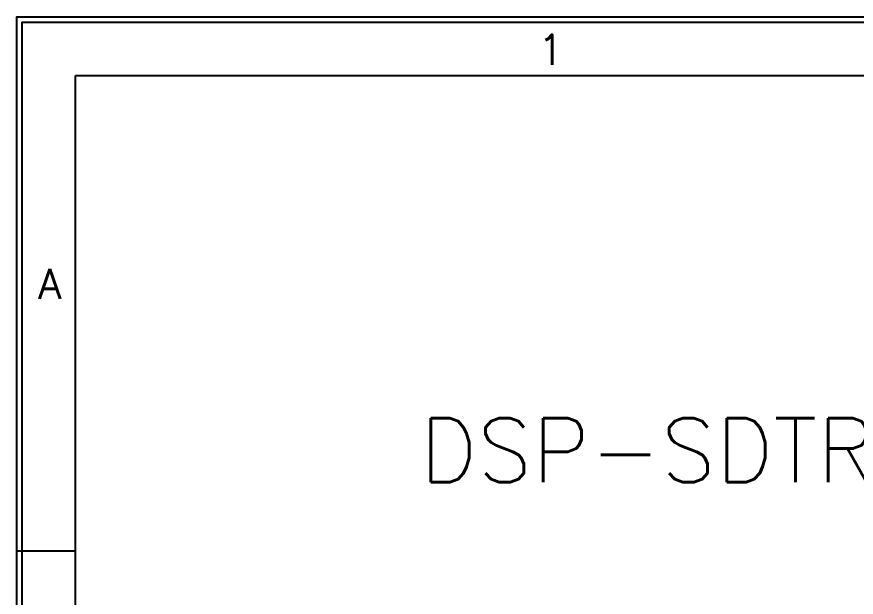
# Model space of a CAD drawing. Header units: millimetres. Extents: x 2473 to 2777, y 1336 to 1553.
# Drawn here: x 2473.11 to 2510.84, y 1526.31 to 1552.39 of the extents above; entities that cross this region are included whole.
import ezdxf
from ezdxf.enums import TextEntityAlignment as Align

# ---------------------------------------------------------------- set-up
doc = ezdxf.new("R2010")
doc.units = ezdxf.units.MM
for name, color, linetype in [('20', 2, 'Continuous'), ('30', 3, 'Continuous'), ('70', 7, 'Continuous'), ('TEXT', 6, 'Continuous')]:
    doc.layers.add(name, color=color, linetype=linetype)
doc.styles.add('GHS', font='romans.shx', dxfattribs={"height": 2.7, "bigfont": 'ghs.shx'})
doc.styles.add('SIMPLEX', font='SIMPLEX')

msp = doc.modelspace()

# ---------------------------------------------------------------- linework, layer by layer
at = {"layer": '20', "color": 7}
for p, q in [((2475.747, 1358.795), (2475.747, 1549.755)), ((2475.747, 1549.755), (2774.467, 1549.755))]:
    msp.add_line(p, q, dxfattribs=at)
at = {"layer": '30', "color": 7}
msp.add_line((2473.107, 1528.395), (2475.747, 1528.395), dxfattribs=at)
at = {"layer": '70', "color": 7}
for points in [[(2777.107, 1336.395), (2473.107, 1336.395), (2473.107, 1552.395), (2777.107, 1552.395)], [(2776.867, 1336.635), (2473.347, 1336.635), (2473.347, 1552.155), (2776.867, 1552.155)]]:
    msp.add_lwpolyline(points, close=True, dxfattribs=at)

# ---------------------------------------------------------------- texts
at = {"layer": '30', "color": 7, "style": 'SIMPLEX'}
for s, p in [('1', (2497.107, 1550.918)), ('A', (2474.587, 1540.395))]:
    msp.add_text(s, height=1.36, dxfattribs=at).set_placement(p, align=Align.MIDDLE)
at = {"layer": 'TEXT', "color": 0, "ltscale": 2, "style": 'GHS'}
msp.add_text('DSP-SDTR-P =>B-Type', height=2.87547, dxfattribs=at).set_placement((2491.221, 1531.483))

doc.saveas('drawing.dxf')
